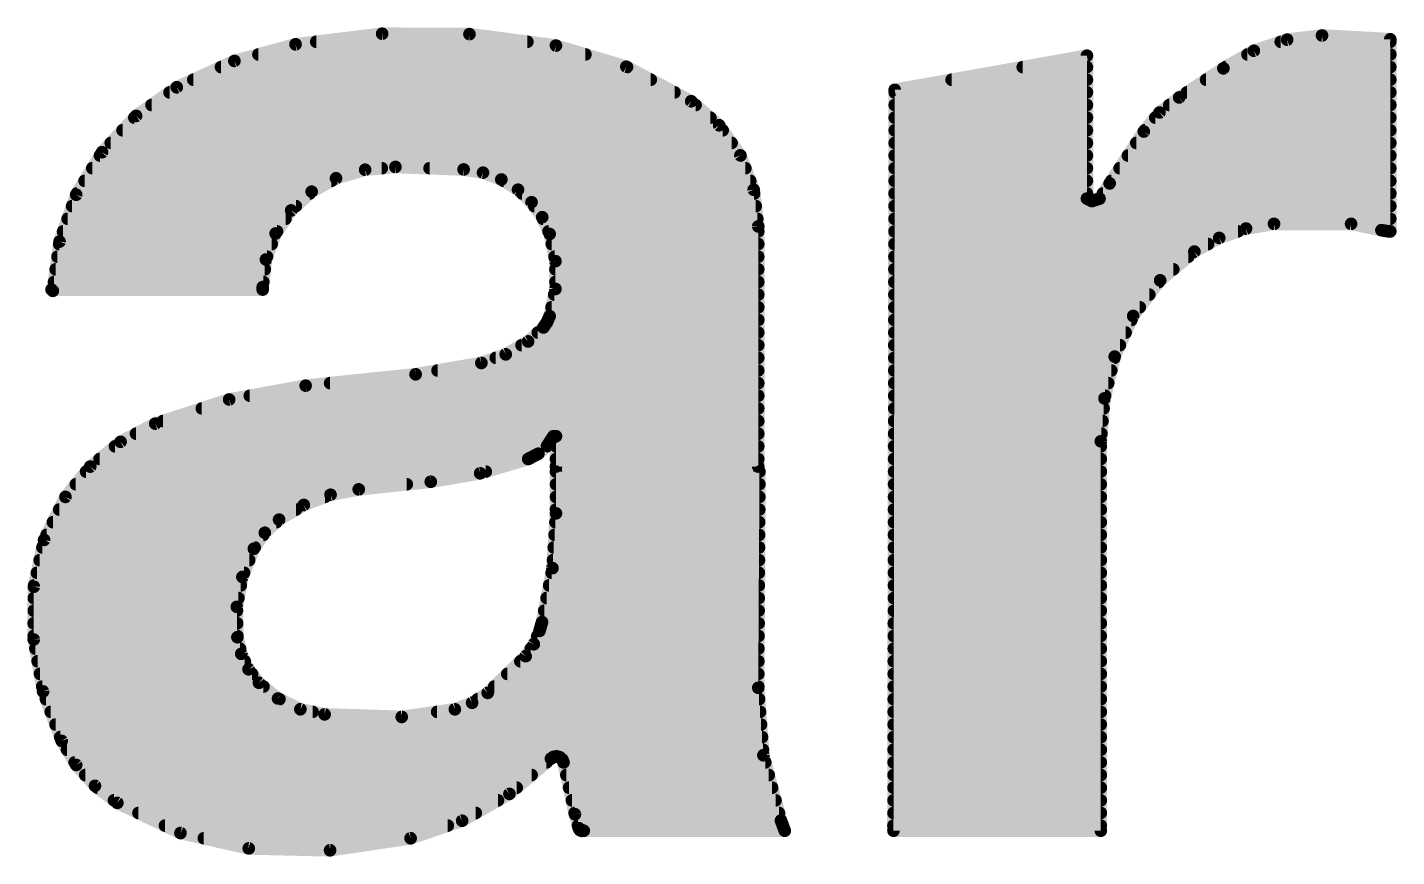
# Model space of a CAD drawing. Extents: x -15.6 to 66.2, y -11.4 to 53.5.
# Drawn here: x 31.32 to 34.072, y 11.063 to 12.729 of the extents above; entities that cross this region are included whole.
import ezdxf

# ---------------------------------------------------------------- set-up
doc = ezdxf.new("R2010")
doc.units = 0
doc.layers.add('21', color=41, linetype='CONTINUOUS')

msp = doc.modelspace()

# ---------------------------------------------------------------- linework, layer by layer
at = {"layer": '21', "const_width": 0.0254}
for points in [[(32.0333, 12.7162), (31.8592, 12.6949)], [(31.9008, 12.7), (32.325, 12.7)], [(32.2086, 12.7154), (32.0333, 12.7162)], [(32.3825, 12.6924), (32.2086, 12.7154)], [(33.7847, 12.682), (33.8516, 12.7043)], [(33.8388, 12.7), (34.0589, 12.7)], [(33.8516, 12.7043), (33.9217, 12.7127)], [(33.9217, 12.7127), (34.0589, 12.7051)], [(34.0589, 12.7051), (34.0589, 12.319)], [(31.8592, 12.6949), (31.7363, 12.6615)], [(31.7846, 12.6746), (32.4417, 12.6746)], [(32.5239, 12.6499), (32.3825, 12.6924)], [(33.0632, 12.6035), (33.4493, 12.6721)], [(33.4493, 12.6721), (33.4493, 12.385)], [(33.7236, 12.6467), (33.7847, 12.682)], [(33.7719, 12.6746), (34.0589, 12.6746)], [(31.7363, 12.6615), (31.6205, 12.6086)], [(31.7094, 12.6492), (32.5252, 12.6492)], [(32.6542, 12.5806), (32.5239, 12.6499)], [(33.3204, 12.6492), (33.4493, 12.6492)], [(33.6347, 12.5882), (33.7236, 12.6467)], [(33.7279, 12.6492), (34.0589, 12.6492)], [(31.6538, 12.6238), (32.573, 12.6238)], [(33.1775, 12.6238), (33.4493, 12.6238)], [(33.6888, 12.6238), (34.0589, 12.6238)], [(31.6205, 12.6086), (31.5387, 12.5511)], [(31.606, 12.5984), (32.6207, 12.5984)], [(33.0606, 11.115), (33.0632, 12.6035)], [(33.0632, 12.5984), (33.4493, 12.5984)], [(33.5952, 12.558), (33.6347, 12.5882)], [(33.6502, 12.5984), (34.0589, 12.5984)], [(31.5698, 12.573), (32.663, 12.573)], [(32.7104, 12.5323), (32.6542, 12.5806)], [(33.0631, 12.573), (33.4493, 12.573)], [(33.6148, 12.573), (34.0589, 12.573)], [(31.5387, 12.5511), (31.4704, 12.4782)], [(31.5354, 12.5476), (32.6926, 12.5476)], [(33.0631, 12.5476), (33.4493, 12.5476)], [(33.5636, 12.5197), (33.5952, 12.558)], [(33.5867, 12.5476), (34.0589, 12.5476)], [(31.5116, 12.5222), (32.7175, 12.5222)], [(32.7531, 12.4718), (32.7104, 12.5323)], [(33.0631, 12.5222), (33.4493, 12.5222)], [(33.495, 12.4155), (33.5636, 12.5197)], [(33.5657, 12.5222), (34.0589, 12.5222)], [(31.4704, 12.4782), (31.4184, 12.3928)], [(31.4879, 12.4968), (32.7354, 12.4968)], [(33.063, 12.4968), (33.4493, 12.4968)], [(33.5485, 12.4968), (34.0589, 12.4968)], [(31.4663, 12.4714), (32.7533, 12.4714)], [(32.7798, 12.4027), (32.7531, 12.4718)], [(33.063, 12.4714), (33.4493, 12.4714)], [(33.5318, 12.4714), (34.0589, 12.4714)], [(31.4508, 12.446), (32.0325, 12.446)], [(31.8916, 12.3988), (31.9405, 12.4257)], [(31.9405, 12.4257), (31.9991, 12.443)], [(31.9991, 12.443), (32.0599, 12.4485)], [(32.0599, 12.4485), (32.197, 12.4435)], [(32.1285, 12.446), (32.7631, 12.446)], [(32.197, 12.4435), (32.2358, 12.4371)], [(32.2358, 12.4371), (32.2727, 12.4234)], [(32.2727, 12.4234), (32.3063, 12.4028)], [(33.0629, 12.446), (33.4493, 12.446)], [(33.5151, 12.446), (34.0589, 12.446)], [(31.4354, 12.4206), (31.9312, 12.4206)], [(31.8504, 12.3612), (31.8916, 12.3988)], [(32.2772, 12.4206), (32.7729, 12.4206)], [(32.3063, 12.4028), (32.3334, 12.3777)], [(32.7889, 12.3292), (32.7798, 12.4027)], [(33.0629, 12.4206), (33.4493, 12.4206)], [(33.4747, 12.385), (33.495, 12.4155)], [(33.4984, 12.4206), (34.0589, 12.4206)], [(31.4184, 12.3928), (31.385, 12.2986)], [(31.4103, 12.3698), (31.8598, 12.3698)], [(31.4199, 12.3952), (31.8876, 12.3952)], [(32.3145, 12.3952), (32.7807, 12.3952)], [(32.3334, 12.3777), (32.3548, 12.3477)], [(32.339, 12.3698), (32.7839, 12.3698)], [(33.0628, 12.3952), (33.4493, 12.3952)], [(33.0628, 12.3698), (34.0589, 12.3698)], [(33.4493, 12.385), (33.4594, 12.38)], [(33.4594, 12.38), (33.4747, 12.385)], [(33.4815, 12.3952), (34.0589, 12.3952)], [(31.4013, 12.3444), (31.8391, 12.3444)], [(31.8192, 12.3149), (31.8504, 12.3612)], [(32.3548, 12.3477), (32.3698, 12.3139)], [(32.3563, 12.3444), (32.787, 12.3444)], [(33.0627, 12.3444), (34.0589, 12.3444)], [(31.3922, 12.319), (31.822, 12.319)], [(31.7998, 12.2626), (31.8192, 12.3149)], [(32.3675, 12.319), (32.7889, 12.319)], [(32.3698, 12.3139), (32.3815, 12.2593)], [(32.7889, 11.8466), (32.7889, 12.3292)], [(33.0627, 12.319), (33.7527, 12.319)], [(33.769, 12.3247), (33.7151, 12.3059)], [(33.8252, 12.3342), (33.769, 12.3247)], [(33.9801, 12.3342), (33.8252, 12.3342)], [(34.0411, 12.3215), (33.9801, 12.3342)], [(34.0563, 12.319), (34.0411, 12.3215)], [(34.0589, 12.319), (34.0563, 12.319)], [(34.0563, 12.319), (34.0589, 12.319)], [(31.385, 12.2986), (31.3715, 12.1996)], [(31.3843, 12.2936), (31.8113, 12.2936)], [(32.3741, 12.2936), (32.7889, 12.2936)], [(33.0627, 12.2936), (33.6928, 12.2936)], [(33.7151, 12.3059), (33.6652, 12.2784)], [(31.3809, 12.2682), (31.8019, 12.2682)], [(31.7932, 12.2072), (31.7998, 12.2626)], [(32.3796, 12.2682), (32.7889, 12.2682)], [(32.3815, 12.2593), (32.3815, 12.2034)], [(33.0626, 12.2682), (33.6531, 12.2682)], [(33.6652, 12.2784), (33.5965, 12.2207)], [(31.3774, 12.2428), (31.7974, 12.2428)], [(32.3815, 12.2428), (32.7889, 12.2428)], [(33.0626, 12.2428), (33.6228, 12.2428)], [(31.3739, 12.2174), (31.7944, 12.2174)], [(31.7932, 12.2022), (31.7932, 12.2072)], [(32.3815, 12.2034), (32.3698, 12.1488)], [(32.3815, 12.2174), (32.7889, 12.2174)], [(33.0625, 12.2174), (33.594, 12.2174)], [(33.5965, 12.2207), (33.5422, 12.1492)], [(31.369, 12.2022), (31.7932, 12.2022)], [(31.3715, 12.1996), (31.369, 12.2022)], [(32.379, 12.192), (32.7889, 12.192)], [(33.0625, 12.192), (33.5747, 12.192)], [(32.3698, 12.1488), (32.3645, 12.1368)], [(32.3736, 12.1666), (32.7889, 12.1666)], [(33.0624, 12.1666), (33.5555, 12.1666)], [(33.5422, 12.1492), (33.5051, 12.0675)], [(32.3571, 12.126), (32.3266, 12.098)], [(32.3645, 12.1368), (32.3571, 12.126)], [(32.3665, 12.1412), (32.7889, 12.1412)], [(33.0624, 12.1412), (33.5386, 12.1412)], [(32.3266, 12.098), (32.2816, 12.0721)], [(32.346, 12.1158), (32.7889, 12.1158)], [(33.0623, 12.1158), (33.5271, 12.1158)], [(32.2816, 12.0721), (32.2326, 12.0548)], [(32.3134, 12.0904), (32.7889, 12.0904)], [(33.0623, 12.0904), (33.5155, 12.0904)], [(33.5051, 12.0675), (33.4846, 11.9835)], [(32.2326, 12.0548), (32.1005, 12.032)], [(32.1445, 12.0396), (32.7889, 12.0396)], [(32.2616, 12.065), (32.7889, 12.065)], [(33.0622, 12.0396), (33.4983, 12.0396)], [(33.0623, 12.065), (33.5045, 12.065)], [(32.1005, 12.032), (31.8795, 12.0091)], [(31.9287, 12.0142), (32.7889, 12.0142)], [(33.0622, 12.0142), (33.4921, 12.0142)], [(31.8795, 12.0091), (31.7258, 11.9813)], [(31.7673, 11.9888), (32.7889, 11.9888)], [(33.0621, 11.9888), (33.4859, 11.9888)], [(33.4846, 11.9835), (33.4772, 11.8974)], [(31.7258, 11.9813), (31.5773, 11.9329)], [(31.6709, 11.9634), (32.7889, 11.9634)], [(33.0621, 11.9634), (33.4829, 11.9634)], [(31.5773, 11.9329), (31.5076, 11.8963)], [(31.593, 11.938), (32.7889, 11.938)], [(33.062, 11.938), (33.4807, 11.938)], [(31.5387, 11.9126), (32.7889, 11.9126)], [(32.3646, 11.8881), (32.3774, 11.9075)], [(32.3774, 11.9075), (32.3825, 11.9075)], [(32.3825, 11.9075), (32.3825, 11.8466)], [(33.062, 11.9126), (33.4785, 11.9126)], [(31.5076, 11.8963), (31.4467, 11.8465)], [(31.4965, 11.8872), (32.3636, 11.8872)], [(32.3266, 11.8618), (32.3473, 11.8725)], [(32.3473, 11.8725), (32.3646, 11.8881)], [(32.3825, 11.8872), (32.7889, 11.8872)], [(33.0619, 11.8872), (33.4772, 11.8872)], [(33.4772, 11.8974), (33.4772, 11.115)], [(31.4467, 11.8465), (31.3969, 11.7856)], [(31.4654, 11.8618), (32.3266, 11.8618)], [(32.2302, 11.833), (32.3266, 11.8618)], [(32.3825, 11.8618), (32.7889, 11.8618)], [(32.3825, 11.8466), (32.7889, 11.8466)], [(33.0619, 11.8618), (33.4772, 11.8618)], [(31.4384, 11.8364), (32.2414, 11.8364)], [(32.131, 11.8161), (32.2302, 11.833)], [(32.7914, 11.8364), (32.3825, 11.8364)], [(32.3825, 11.8364), (32.3825, 11.7526)], [(32.7889, 11.4021), (32.7914, 11.8364)], [(33.0619, 11.8364), (33.4772, 11.8364)], [(31.4177, 11.811), (32.0827, 11.811)], [(31.8757, 11.7695), (31.9296, 11.79)], [(31.9296, 11.79), (31.9862, 11.8008)], [(31.9862, 11.8008), (32.131, 11.8161)], [(32.3825, 11.811), (32.7913, 11.811)], [(33.0618, 11.811), (33.4772, 11.811)], [(31.3969, 11.7856), (31.354, 11.6994)], [(31.3969, 11.7856), (31.9181, 11.7856)], [(31.8262, 11.7399), (31.8757, 11.7695)], [(32.3825, 11.7856), (32.7911, 11.7856)], [(33.0618, 11.7856), (33.4772, 11.7856)], [(31.3843, 11.7602), (31.8602, 11.7602)], [(31.7974, 11.7136), (31.8262, 11.7399)], [(32.3825, 11.7526), (32.3755, 11.6425)], [(32.3825, 11.7602), (32.791, 11.7602)], [(33.0617, 11.7602), (33.4772, 11.7602)], [(31.359, 11.7094), (31.7945, 11.7094)], [(31.3716, 11.7348), (31.8206, 11.7348)], [(31.7754, 11.6815), (31.7974, 11.7136)], [(32.3797, 11.7094), (32.7907, 11.7094)], [(32.3814, 11.7348), (32.7908, 11.7348)], [(33.0616, 11.7094), (33.4772, 11.7094)], [(33.0617, 11.7348), (33.4772, 11.7348)], [(31.354, 11.6994), (31.3334, 11.6053)], [(31.3506, 11.684), (31.7771, 11.684)], [(31.7524, 11.6249), (31.7754, 11.6815)], [(32.3781, 11.684), (32.7905, 11.684)], [(33.0616, 11.684), (33.4772, 11.684)], [(31.3451, 11.6586), (31.7661, 11.6586)], [(32.3765, 11.6586), (32.7904, 11.6586)], [(33.0615, 11.6586), (33.4772, 11.6586)], [(31.3395, 11.6332), (31.7558, 11.6332)], [(31.7413, 11.5648), (31.7524, 11.6249)], [(32.3755, 11.6425), (32.3545, 11.5341)], [(32.3737, 11.6332), (32.7902, 11.6332)], [(33.0615, 11.6332), (33.4772, 11.6332)], [(31.3334, 11.6053), (31.3331, 11.4992)], [(31.334, 11.6078), (31.7492, 11.6078)], [(32.3688, 11.6078), (32.7901, 11.6078)], [(33.0615, 11.6078), (33.4772, 11.6078)], [(31.3333, 11.5824), (31.7445, 11.5824)], [(32.3638, 11.5824), (32.7899, 11.5824)], [(33.0614, 11.5824), (33.4772, 11.5824)], [(31.3333, 11.557), (31.7414, 11.557)], [(31.7424, 11.5037), (31.7413, 11.5648)], [(32.3589, 11.557), (32.7898, 11.557)], [(33.0614, 11.557), (33.4772, 11.557)], [(31.3332, 11.5316), (31.7419, 11.5316)], [(32.3494, 11.5164), (32.3379, 11.4896)], [(32.3545, 11.5341), (32.3494, 11.5164)], [(32.3538, 11.5316), (32.7896, 11.5316)], [(33.0613, 11.5316), (33.4772, 11.5316)], [(31.3331, 11.4992), (31.352, 11.3947)], [(31.3332, 11.5062), (31.7424, 11.5062)], [(31.7501, 11.4703), (31.7424, 11.5037)], [(32.3379, 11.4896), (32.3215, 11.4656)], [(32.345, 11.5062), (32.7895, 11.5062)], [(33.0613, 11.5062), (33.4772, 11.5062)], [(31.3365, 11.4808), (31.7477, 11.4808)], [(31.7647, 11.4394), (31.7501, 11.4703)], [(32.3215, 11.4656), (32.2453, 11.3919)], [(32.3319, 11.4808), (32.7893, 11.4808)], [(33.0612, 11.4808), (33.4772, 11.4808)], [(31.341, 11.4554), (31.7572, 11.4554)], [(31.7856, 11.4122), (31.7647, 11.4394)], [(32.311, 11.4554), (32.7892, 11.4554)], [(33.0612, 11.4554), (33.4772, 11.4554)], [(31.3456, 11.43), (31.7719, 11.43)], [(31.824, 11.3806), (31.7856, 11.4122)], [(32.2847, 11.43), (32.7891, 11.43)], [(33.0612, 11.43), (33.4772, 11.43)], [(31.3502, 11.4046), (31.7948, 11.4046)], [(31.352, 11.3947), (31.3893, 11.2954)], [(31.3578, 11.3792), (31.8269, 11.3792)], [(31.8689, 11.359), (31.824, 11.3806)], [(32.2453, 11.3919), (32.214, 11.3721)], [(32.2252, 11.3792), (32.7906, 11.3792)], [(32.2584, 11.4046), (32.7889, 11.4046)], [(32.7992, 11.2666), (32.7889, 11.4021)], [(33.0611, 11.4046), (33.4772, 11.4046)], [(33.0611, 11.3792), (33.4772, 11.3792)], [(31.3674, 11.3538), (31.8935, 11.3538)], [(31.9176, 11.3487), (31.8689, 11.359)], [(32.1793, 11.3589), (32.0726, 11.3436)], [(32.1437, 11.3538), (32.7926, 11.3538)], [(32.214, 11.3721), (32.1793, 11.3589)], [(33.061, 11.3538), (33.4772, 11.3538)], [(31.3769, 11.3284), (32.7945, 11.3284)], [(32.0726, 11.3436), (31.9176, 11.3487)], [(33.061, 11.3284), (33.4772, 11.3284)], [(31.3864, 11.303), (32.7965, 11.303)], [(31.3893, 11.2954), (31.4185, 11.2471)], [(33.0609, 11.303), (33.4772, 11.303)], [(31.4001, 11.2776), (32.7984, 11.2776)], [(33.0609, 11.2776), (33.4772, 11.2776)], [(31.4154, 11.2522), (32.3634, 11.2522)], [(31.4185, 11.2471), (31.4562, 11.2051)], [(32.289, 11.189), (32.3723, 11.2598)], [(32.3723, 11.2598), (32.3777, 11.2634)], [(32.3777, 11.2634), (32.3841, 11.2643)], [(32.3841, 11.2643), (32.3903, 11.2624)], [(32.3903, 11.2624), (32.3951, 11.2581)], [(32.3951, 11.2581), (32.3977, 11.2522)], [(32.3977, 11.2522), (32.4206, 11.1481)], [(32.3977, 11.2522), (32.8031, 11.2522)], [(32.8346, 11.1354), (32.7992, 11.2666)], [(33.0608, 11.2522), (33.4772, 11.2522)], [(31.4367, 11.2268), (32.3335, 11.2268)], [(32.4033, 11.2268), (32.81, 11.2268)], [(33.0608, 11.2268), (33.4772, 11.2268)], [(31.4562, 11.2051), (31.5011, 11.1709)], [(31.4611, 11.2014), (32.3036, 11.2014)], [(32.1939, 11.135), (32.289, 11.189)], [(32.4089, 11.2014), (32.8168, 11.2014)], [(33.0607, 11.2014), (33.4772, 11.2014)], [(31.4944, 11.176), (32.2661, 11.176)], [(31.5011, 11.1709), (31.628, 11.1103)], [(32.4145, 11.176), (32.8237, 11.176)], [(33.0607, 11.176), (33.4772, 11.176)], [(31.5436, 11.1506), (32.2214, 11.1506)], [(32.0904, 11.0998), (32.1939, 11.135)], [(32.4201, 11.1506), (32.8305, 11.1506)], [(32.4206, 11.1481), (32.4282, 11.1201)], [(32.8422, 11.115), (32.8346, 11.1354)], [(33.0607, 11.1506), (33.4772, 11.1506)], [(31.5969, 11.1252), (32.1651, 11.1252)], [(31.628, 11.1103), (31.7652, 11.0795)], [(32.4268, 11.1252), (32.8384, 11.1252)], [(32.4282, 11.1201), (32.4304, 11.1165)], [(32.4304, 11.1165), (32.4341, 11.1147)], [(32.4341, 11.1147), (32.4383, 11.115)], [(32.4383, 11.115), (32.8422, 11.115)], [(33.0606, 11.1252), (33.4772, 11.1252)], [(33.4772, 11.115), (33.0606, 11.115)], [(31.6749, 11.0998), (32.0904, 11.0998)], [(31.7652, 11.0795), (31.9287, 11.0757)], [(31.9287, 11.0757), (32.0904, 11.0998)]]:
    msp.add_lwpolyline(points, dxfattribs=at)
at = {"layer": '21', "const_width": 0.0127}
for points in [[(31.9008, 12.7064, 1), (31.9008, 12.6937)], [(32.0333, 12.7226, 1), (32.0332, 12.7099)], [(32.034, 12.7099, 1), (32.0325, 12.7225)], [(32.2095, 12.7217, 1), (32.2078, 12.7091)], [(32.2086, 12.709, 1), (32.2087, 12.7217)], [(32.325, 12.6937, 1), (32.325, 12.7064)], [(33.8388, 12.7064, 1), (33.8388, 12.6937)], [(33.8509, 12.7106, 1), (33.8524, 12.698)], [(33.8537, 12.6983, 1), (33.8496, 12.7103)], [(33.9221, 12.719, 1), (33.9213, 12.7064)], [(33.9225, 12.7064, 1), (33.9209, 12.719)], [(34.0652, 12.7051, 1), (34.0526, 12.7051)], [(34.0585, 12.6988, 1), (34.0593, 12.7114)], [(34.0589, 12.6937, 1), (34.0589, 12.7064)], [(31.7846, 12.6809, 1), (31.7846, 12.6683)], [(31.8584, 12.7012, 1), (31.86, 12.6886)], [(31.8609, 12.6888, 1), (31.8575, 12.701)], [(32.3843, 12.6985, 1), (32.3807, 12.6863)], [(32.3817, 12.6861, 1), (32.3833, 12.6987)], [(32.4417, 12.6683, 1), (32.4417, 12.6809)], [(33.4556, 12.6721, 1), (33.443, 12.6721)], [(33.4504, 12.6658, 1), (33.4482, 12.6784)], [(33.7719, 12.6809, 1), (33.7719, 12.6683)], [(33.7827, 12.688, 1), (33.7867, 12.676)], [(33.7879, 12.6765, 1), (33.7815, 12.6875)], [(34.0589, 12.6683, 1), (34.0589, 12.6809)], [(31.7094, 12.6555, 1), (31.7094, 12.6429)], [(31.7347, 12.6676, 1), (31.738, 12.6554)], [(31.739, 12.6557, 1), (31.7337, 12.6673)], [(32.5269, 12.6555, 1), (32.5209, 12.6443)], [(32.522, 12.6438, 1), (32.5257, 12.656)], [(32.5252, 12.6429, 1), (32.5252, 12.6555)], [(33.3204, 12.6555, 1), (33.3204, 12.6429)], [(33.4493, 12.6429, 1), (33.4493, 12.6555)], [(33.7204, 12.6522, 1), (33.7268, 12.6412)], [(33.7271, 12.6414, 1), (33.7201, 12.652)], [(33.7279, 12.6555, 1), (33.7279, 12.6429)], [(34.0589, 12.6429, 1), (34.0589, 12.6555)], [(31.6538, 12.6302, 1), (31.6538, 12.6175)], [(32.573, 12.6175, 1), (32.573, 12.6302)], [(33.1775, 12.6302, 1), (33.1775, 12.6175)], [(33.4493, 12.6175, 1), (33.4493, 12.6302)], [(33.6888, 12.6302, 1), (33.6888, 12.6175)], [(34.0589, 12.6175, 1), (34.0589, 12.6302)], [(31.606, 12.6047, 1), (31.606, 12.5921)], [(31.6179, 12.6144, 1), (31.6231, 12.6028)], [(31.6242, 12.6034, 1), (31.6168, 12.6138)], [(32.6207, 12.5921, 1), (32.6207, 12.6047)], [(33.0621, 12.6098, 1), (33.0643, 12.5972)], [(33.0695, 12.6035, 1), (33.0569, 12.6035)], [(33.0632, 12.6047, 1), (33.0632, 12.5921)], [(33.4493, 12.5921, 1), (33.4493, 12.6047)], [(33.6386, 12.5832, 1), (33.6308, 12.5932)], [(33.6502, 12.6047, 1), (33.6502, 12.5921)], [(34.0589, 12.5921, 1), (34.0589, 12.6047)], [(31.5698, 12.5793, 1), (31.5698, 12.5667)], [(32.6583, 12.5854, 1), (32.6501, 12.5758)], [(32.6512, 12.575, 1), (32.6572, 12.5862)], [(32.663, 12.5667, 1), (32.663, 12.5793)], [(33.0631, 12.5793, 1), (33.0631, 12.5667)], [(33.4493, 12.5667, 1), (33.4493, 12.5793)], [(33.6148, 12.5793, 1), (33.6148, 12.5667)], [(33.6312, 12.5935, 1), (33.6382, 12.5829)], [(34.0589, 12.5667, 1), (34.0589, 12.5793)], [(31.5354, 12.554, 1), (31.5354, 12.5413)], [(31.5351, 12.5563, 1), (31.5424, 12.5459)], [(31.5434, 12.5468, 1), (31.5341, 12.5555)], [(32.6926, 12.5413, 1), (32.6926, 12.554)], [(33.0631, 12.554, 1), (33.0631, 12.5413)], [(33.4493, 12.5413, 1), (33.4493, 12.554)], [(33.5867, 12.554, 1), (33.5867, 12.5413)], [(33.5914, 12.563, 1), (33.5991, 12.553)], [(33.6001, 12.554, 1), (33.5904, 12.562)], [(34.0589, 12.5413, 1), (34.0589, 12.554)], [(31.5116, 12.5285, 1), (31.5116, 12.5159)], [(32.7156, 12.536, 1), (32.7052, 12.5286)], [(32.7062, 12.5275, 1), (32.7145, 12.5371)], [(32.7175, 12.5159, 1), (32.7175, 12.5285)], [(33.0631, 12.5285, 1), (33.0631, 12.5159)], [(33.4493, 12.5159, 1), (33.4493, 12.5285)], [(33.5587, 12.5237, 1), (33.5685, 12.5157)], [(33.5689, 12.5162, 1), (33.5583, 12.5232)], [(33.5657, 12.5285, 1), (33.5657, 12.5159)], [(34.0589, 12.5159, 1), (34.0589, 12.5285)], [(31.4758, 12.4749, 1), (31.465, 12.4815)], [(31.4879, 12.5031, 1), (31.4879, 12.4905)], [(32.7354, 12.4905, 1), (32.7354, 12.5031)], [(33.063, 12.5031, 1), (33.063, 12.4905)], [(33.4493, 12.4905, 1), (33.4493, 12.5031)], [(33.5485, 12.5031, 1), (33.5485, 12.4905)], [(34.0589, 12.4905, 1), (34.0589, 12.5031)], [(31.4663, 12.4778, 1), (31.4663, 12.4651)], [(31.4658, 12.4825, 1), (31.475, 12.4738)], [(32.759, 12.4741, 1), (32.7472, 12.4695)], [(32.7479, 12.4681, 1), (32.7583, 12.4755)], [(32.7533, 12.4651, 1), (32.7533, 12.4778)], [(33.063, 12.4778, 1), (33.063, 12.4651)], [(33.4493, 12.4651, 1), (33.4493, 12.4778)], [(33.5318, 12.4778, 1), (33.5318, 12.4651)], [(34.0589, 12.4651, 1), (34.0589, 12.4778)], [(31.4508, 12.4523, 1), (31.4508, 12.4397)], [(31.9387, 12.4318, 1), (31.9423, 12.4196)], [(31.9436, 12.4201, 1), (31.9374, 12.4313)], [(31.9985, 12.4493, 1), (31.9997, 12.4366)], [(32.0009, 12.4369, 1), (31.9973, 12.449)], [(32.0325, 12.4397, 1), (32.0325, 12.4523)], [(32.0601, 12.4548, 1), (32.0597, 12.4422)], [(32.0605, 12.4422, 1), (32.0593, 12.4548)], [(32.1285, 12.4523, 1), (32.1285, 12.4397)], [(32.198, 12.4498, 1), (32.196, 12.4372)], [(32.1968, 12.4372, 1), (32.1972, 12.4498)], [(32.2381, 12.443, 1), (32.2336, 12.4311)], [(32.2348, 12.4308, 1), (32.2369, 12.4434)], [(32.276, 12.4288, 1), (32.2694, 12.4179)], [(32.2705, 12.4174, 1), (32.2749, 12.4293)], [(32.7631, 12.4397, 1), (32.7631, 12.4523)], [(33.0629, 12.4523, 1), (33.0629, 12.4397)], [(33.4493, 12.4397, 1), (33.4493, 12.4523)], [(33.5151, 12.4523, 1), (33.5151, 12.4397)], [(34.0589, 12.4397, 1), (34.0589, 12.4523)], [(31.4199, 12.4016, 1), (31.4199, 12.3889)], [(31.4354, 12.4269, 1), (31.4354, 12.4143)], [(31.8885, 12.4044, 1), (31.8947, 12.3933)], [(31.8959, 12.3941, 1), (31.8873, 12.4035)], [(31.8876, 12.3889, 1), (31.8876, 12.4016)], [(31.9312, 12.4143, 1), (31.9312, 12.4269)], [(32.2772, 12.4269, 1), (32.2772, 12.4143)], [(32.3106, 12.4075, 1), (32.302, 12.3981)], [(32.303, 12.3974, 1), (32.3096, 12.4082)], [(32.3145, 12.4016, 1), (32.3145, 12.3889)], [(32.7729, 12.4143, 1), (32.7729, 12.4269)], [(32.7861, 12.4035, 1), (32.7735, 12.4019)], [(32.7739, 12.4004, 1), (32.7857, 12.405)], [(32.7807, 12.3889, 1), (32.7807, 12.4016)], [(33.0628, 12.4016, 1), (33.0628, 12.3889)], [(33.0629, 12.4269, 1), (33.0629, 12.4143)], [(33.4493, 12.4143, 1), (33.4493, 12.4269)], [(33.4493, 12.3889, 1), (33.4493, 12.4016)], [(33.4815, 12.4016, 1), (33.4815, 12.3889)], [(33.4897, 12.419, 1), (33.5003, 12.412)], [(33.5003, 12.412, 1), (33.4897, 12.419)], [(33.4984, 12.4269, 1), (33.4984, 12.4143)], [(34.0589, 12.4143, 1), (34.0589, 12.4269)], [(34.0589, 12.3889, 1), (34.0589, 12.4016)], [(31.4103, 12.3762, 1), (31.4103, 12.3635)], [(31.413, 12.3961, 1), (31.4239, 12.3895)], [(31.4244, 12.3907, 1), (31.4125, 12.3949)], [(31.8598, 12.3635, 1), (31.8598, 12.3762)], [(32.3385, 12.3814, 1), (32.3282, 12.374)], [(32.3291, 12.373, 1), (32.3377, 12.3824)], [(32.339, 12.3762, 1), (32.339, 12.3635)], [(32.7839, 12.3635, 1), (32.7839, 12.3762)], [(33.0628, 12.3762, 1), (33.0628, 12.3635)], [(33.4521, 12.3907, 1), (33.4465, 12.3793)], [(33.443, 12.385, 1), (33.4556, 12.385)], [(33.4574, 12.386, 1), (33.4614, 12.374)], [(33.4566, 12.3743, 1), (33.4622, 12.3857)], [(33.4694, 12.3885, 1), (33.48, 12.3815)], [(33.4767, 12.379, 1), (33.4727, 12.391)], [(34.0589, 12.3635, 1), (34.0589, 12.3762)], [(31.4013, 12.3507, 1), (31.4013, 12.3381)], [(31.8391, 12.3381, 1), (31.8391, 12.3507)], [(31.8461, 12.3659, 1), (31.8547, 12.3565)], [(31.8557, 12.3576, 1), (31.8451, 12.3647)], [(32.3606, 12.3502, 1), (32.349, 12.3451)], [(32.3497, 12.344, 1), (32.36, 12.3513)], [(32.3563, 12.3507, 1), (32.3563, 12.3381)], [(32.787, 12.3381, 1), (32.787, 12.3507)], [(33.0627, 12.3507, 1), (33.0627, 12.3381)], [(34.0589, 12.3381, 1), (34.0589, 12.3507)], [(31.3922, 12.3254, 1), (31.3922, 12.3127)], [(31.8252, 12.3127, 1), (31.8133, 12.3171)], [(31.822, 12.3127, 1), (31.822, 12.3254)], [(32.3675, 12.3254, 1), (32.3675, 12.3127)], [(32.376, 12.3152, 1), (32.3636, 12.3126)], [(32.7952, 12.3292, 1), (32.7826, 12.3292)], [(32.7826, 12.3284, 1), (32.7952, 12.33)], [(32.7889, 12.3127, 1), (32.7889, 12.3254)], [(33.0627, 12.3254, 1), (33.0627, 12.3127)], [(33.7527, 12.3127, 1), (33.7527, 12.3254)], [(33.7679, 12.3309, 1), (33.77, 12.3184)], [(33.7711, 12.3187, 1), (33.7669, 12.3307)], [(33.8252, 12.3406, 1), (33.8252, 12.3279)], [(33.8263, 12.3279, 1), (33.8241, 12.3405)], [(33.9814, 12.3404, 1), (33.9788, 12.328)], [(33.9801, 12.3279, 1), (33.9801, 12.3406)], [(34.0421, 12.3278, 1), (34.0401, 12.3152)], [(34.0398, 12.3153, 1), (34.0424, 12.3277)], [(34.0563, 12.3254, 1), (34.0563, 12.3127)], [(34.0563, 12.3254, 1), (34.0563, 12.3127)], [(34.0553, 12.3127, 1), (34.0573, 12.3253)], [(34.0589, 12.3127, 1), (34.0589, 12.3254)], [(34.0589, 12.3127, 1), (34.0589, 12.3254)], [(31.3843, 12.3, 1), (31.3843, 12.2873)], [(31.3913, 12.2978, 1), (31.3787, 12.2995)], [(31.379, 12.3008, 1), (31.391, 12.2965)], [(31.8113, 12.2873, 1), (31.8113, 12.3)], [(31.8139, 12.3185, 1), (31.8245, 12.3114)], [(32.364, 12.3113, 1), (32.3756, 12.3165)], [(32.3741, 12.3, 1), (32.3741, 12.2873)], [(32.7889, 12.2873, 1), (32.7889, 12.3)], [(33.0627, 12.3, 1), (33.0627, 12.2873)], [(33.6928, 12.2873, 1), (33.6928, 12.3)], [(33.713, 12.3119, 1), (33.7172, 12.2999)], [(33.7182, 12.3004, 1), (33.7121, 12.3115)], [(34.0526, 12.319, 1), (34.0652, 12.319)], [(31.3809, 12.2745, 1), (31.3809, 12.2619)], [(31.7938, 12.2648, 1), (31.8057, 12.2604)], [(31.8061, 12.2619, 1), (31.7935, 12.2634)], [(31.8019, 12.2619, 1), (31.8019, 12.2745)], [(32.3796, 12.2745, 1), (32.3796, 12.2619)], [(32.3878, 12.2593, 1), (32.3751, 12.2593)], [(32.7889, 12.2619, 1), (32.7889, 12.2745)], [(33.0626, 12.2745, 1), (33.0626, 12.2619)], [(33.6531, 12.2619, 1), (33.6531, 12.2745)], [(33.6621, 12.284, 1), (33.6683, 12.2728)], [(33.6693, 12.2735, 1), (33.6611, 12.2833)], [(31.3774, 12.2492, 1), (31.3774, 12.2365)], [(31.7974, 12.2365, 1), (31.7974, 12.2492)], [(32.3815, 12.2492, 1), (32.3815, 12.2365)], [(32.3753, 12.258, 1), (32.3877, 12.2606)], [(32.7889, 12.2365, 1), (32.7889, 12.2492)], [(33.0626, 12.2492, 1), (33.0626, 12.2365)], [(33.6228, 12.2365, 1), (33.6228, 12.2492)], [(31.3739, 12.2238, 1), (31.3739, 12.2111)], [(31.7996, 12.2072, 1), (31.7869, 12.2072)], [(31.7944, 12.2111, 1), (31.7944, 12.2238)], [(32.3815, 12.2238, 1), (32.3815, 12.2111)], [(32.3877, 12.2021, 1), (32.3753, 12.2047)], [(32.7889, 12.2111, 1), (32.7889, 12.2238)], [(33.0625, 12.2238, 1), (33.0625, 12.2111)], [(33.5924, 12.2255, 1), (33.6006, 12.2158)], [(33.6016, 12.2168, 1), (33.5914, 12.2245)], [(33.594, 12.2111, 1), (33.594, 12.2238)], [(31.369, 12.2086, 1), (31.369, 12.1959)], [(31.3736, 12.2066, 1), (31.3644, 12.1978)], [(31.3652, 12.2005, 1), (31.3778, 12.1987)], [(31.3669, 12.1952, 1), (31.3761, 12.204)], [(31.7869, 12.2079, 1), (31.7995, 12.2065)], [(31.7869, 12.2022, 1), (31.7996, 12.2022)], [(31.7932, 12.1959, 1), (31.7932, 12.2086)], [(32.379, 12.1983, 1), (32.379, 12.1857)], [(32.3751, 12.2034, 1), (32.3878, 12.2034)], [(32.7889, 12.1857, 1), (32.7889, 12.1983)], [(33.0625, 12.1983, 1), (33.0625, 12.1857)], [(33.5747, 12.1857, 1), (33.5747, 12.1983)], [(32.3756, 12.1463, 1), (32.364, 12.1513)], [(32.3736, 12.173, 1), (32.3736, 12.1603)], [(32.7889, 12.1603, 1), (32.7889, 12.173)], [(33.0624, 12.173, 1), (33.0624, 12.1603)], [(33.548, 12.1466, 1), (33.5365, 12.1518)], [(33.5555, 12.1603, 1), (33.5555, 12.173)], [(32.3519, 12.1296, 1), (32.3623, 12.1224)], [(32.3614, 12.1213, 1), (32.3528, 12.1307)], [(32.3587, 12.1393, 1), (32.3704, 12.1342)], [(32.3698, 12.1332, 1), (32.3593, 12.1404)], [(32.3665, 12.1476, 1), (32.3665, 12.1349)], [(32.3636, 12.1501, 1), (32.376, 12.1475)], [(32.7889, 12.1349, 1), (32.7889, 12.1476)], [(33.0624, 12.1476, 1), (33.0624, 12.1349)], [(33.5372, 12.153, 1), (33.5473, 12.1453)], [(33.5386, 12.1349, 1), (33.5386, 12.1476)], [(32.3223, 12.1027, 1), (32.3309, 12.0933)], [(32.3298, 12.0925, 1), (32.3234, 12.1035)], [(32.346, 12.1221, 1), (32.346, 12.1095)], [(32.7889, 12.1095, 1), (32.7889, 12.1221)], [(33.0623, 12.1221, 1), (33.0623, 12.1095)], [(33.5271, 12.1095, 1), (33.5271, 12.1221)], [(32.2784, 12.0776, 1), (32.2848, 12.0665)], [(32.2837, 12.0661, 1), (32.2795, 12.078)], [(32.3134, 12.0968, 1), (32.3134, 12.0841)], [(32.7889, 12.0841, 1), (32.7889, 12.0968)], [(33.0623, 12.0968, 1), (33.0623, 12.0841)], [(33.5113, 12.066, 1), (33.4989, 12.069)], [(33.5155, 12.0841, 1), (33.5155, 12.0968)], [(32.1445, 12.0459, 1), (32.1445, 12.0333)], [(32.2305, 12.0608, 1), (32.2347, 12.0488)], [(32.2337, 12.0485, 1), (32.2315, 12.0611)], [(32.2616, 12.0714, 1), (32.2616, 12.0587)], [(32.7889, 12.0587, 1), (32.7889, 12.0714)], [(32.7889, 12.0333, 1), (32.7889, 12.0459)], [(33.0622, 12.0459, 1), (33.0622, 12.0333)], [(33.0623, 12.0714, 1), (33.0623, 12.0587)], [(33.4983, 12.0333, 1), (33.4983, 12.0459)], [(33.4993, 12.0701, 1), (33.5109, 12.0649)], [(33.5045, 12.0587, 1), (33.5045, 12.0714)], [(31.9287, 12.0206, 1), (31.9287, 12.0079)], [(32.0994, 12.0383, 1), (32.1016, 12.0257)], [(32.1012, 12.0257, 1), (32.0998, 12.0383)], [(32.7889, 12.0079, 1), (32.7889, 12.0206)], [(33.0622, 12.0206, 1), (33.0622, 12.0079)], [(33.4921, 12.0079, 1), (33.4921, 12.0206)], [(31.7673, 11.9952, 1), (31.7673, 11.9825)], [(31.8788, 12.0154, 1), (31.8802, 12.0028)], [(31.8806, 12.0029, 1), (31.8784, 12.0153)], [(32.7889, 11.9825, 1), (32.7889, 11.9952)], [(33.0621, 11.9952, 1), (33.0621, 11.9825)], [(33.491, 11.983, 1), (33.4783, 11.9841)], [(33.4859, 11.9825, 1), (33.4859, 11.9952)], [(31.6709, 11.9697, 1), (31.6709, 11.9571)], [(31.7247, 11.9876, 1), (31.7269, 11.9751)], [(31.7278, 11.9753, 1), (31.7238, 11.9873)], [(32.7889, 11.9571, 1), (32.7889, 11.9697)], [(33.0621, 11.9697, 1), (33.0621, 11.9571)], [(33.4785, 11.985, 1), (33.4908, 11.982)], [(33.4829, 11.9571, 1), (33.4829, 11.9697)], [(31.5753, 11.9389, 1), (31.5793, 11.9269)], [(31.5803, 11.9273, 1), (31.5743, 11.9385)], [(31.593, 11.9444, 1), (31.593, 11.9317)], [(32.7889, 11.9317, 1), (32.7889, 11.9444)], [(33.062, 11.9444, 1), (33.062, 11.9317)], [(33.4807, 11.9317, 1), (33.4807, 11.9444)], [(31.5387, 11.919, 1), (31.5387, 11.9063)], [(32.3774, 11.9139, 1), (32.3774, 11.9012)], [(32.3827, 11.904, 1), (32.3721, 11.911)], [(32.3888, 11.9075, 1), (32.3762, 11.9075)], [(32.3825, 11.9012, 1), (32.3825, 11.9139)], [(32.7889, 11.9063, 1), (32.7889, 11.919)], [(33.062, 11.919, 1), (33.062, 11.9063)], [(33.4785, 11.9063, 1), (33.4785, 11.919)], [(31.4965, 11.8935, 1), (31.4965, 11.8809)], [(31.5047, 11.9019, 1), (31.5106, 11.8907)], [(31.5117, 11.8914, 1), (31.5036, 11.9012)], [(32.3593, 11.8916, 1), (32.3699, 11.8846)], [(32.3688, 11.8833, 1), (32.3603, 11.8928)], [(32.3636, 11.8809, 1), (32.3636, 11.8935)], [(32.3825, 11.8935, 1), (32.3825, 11.8809)], [(32.7889, 11.8809, 1), (32.7889, 11.8935)], [(33.0619, 11.8935, 1), (33.0619, 11.8809)], [(33.4709, 11.8979, 1), (33.4835, 11.8969)], [(33.4836, 11.8974, 1), (33.4709, 11.8974)], [(33.4772, 11.8809, 1), (33.4772, 11.8935)], [(31.4427, 11.8515, 1), (31.4507, 11.8416)], [(31.4516, 11.8425, 1), (31.4418, 11.8506)], [(31.4654, 11.8681, 1), (31.4654, 11.8555)], [(32.3237, 11.8674, 1), (32.3295, 11.8562)], [(32.3284, 11.8557, 1), (32.3248, 11.8679)], [(32.3266, 11.8555, 1), (32.3266, 11.8681)], [(32.343, 11.8772, 1), (32.3515, 11.8678)], [(32.3502, 11.8669, 1), (32.3444, 11.8781)], [(32.3825, 11.8681, 1), (32.3825, 11.8555)], [(32.3825, 11.8529, 1), (32.3825, 11.8403)], [(32.7889, 11.8555, 1), (32.7889, 11.8681)], [(32.7889, 11.8403, 1), (32.7889, 11.8529)], [(33.0619, 11.8681, 1), (33.0619, 11.8555)], [(33.4772, 11.8555, 1), (33.4772, 11.8681)], [(31.4384, 11.8428, 1), (31.4384, 11.8301)], [(32.2284, 11.8391, 1), (32.232, 11.827)], [(32.2312, 11.8268, 1), (32.2291, 11.8393)], [(32.2414, 11.8301, 1), (32.2414, 11.8428)], [(32.3762, 11.8466, 1), (32.3888, 11.8466)], [(32.3825, 11.8428, 1), (32.3825, 11.8301)], [(32.3888, 11.8364, 1), (32.3762, 11.8364)], [(32.7826, 11.8466, 1), (32.7952, 11.8466)], [(32.7977, 11.8364, 1), (32.7851, 11.8364)], [(32.7914, 11.8301, 1), (32.7914, 11.8428)], [(33.0619, 11.8428, 1), (33.0619, 11.8301)], [(33.4772, 11.8301, 1), (33.4772, 11.8428)], [(31.4177, 11.8173, 1), (31.4177, 11.8047)], [(31.9318, 11.784, 1), (31.9273, 11.7959)], [(31.9855, 11.8071, 1), (31.9869, 11.7945)], [(31.9874, 11.7946, 1), (31.985, 11.807)], [(32.0827, 11.8047, 1), (32.0827, 11.8173)], [(32.1299, 11.8224, 1), (32.1321, 11.8098)], [(32.1317, 11.8098, 1), (32.1303, 11.8224)], [(32.3825, 11.8173, 1), (32.3825, 11.8047)], [(32.7913, 11.8047, 1), (32.7913, 11.8173)], [(33.0618, 11.8173, 1), (33.0618, 11.8047)], [(33.4772, 11.8047, 1), (33.4772, 11.8173)], [(31.3969, 11.7919, 1), (31.3969, 11.7793)], [(31.392, 11.7896, 1), (31.4018, 11.7816)], [(31.4026, 11.7828, 1), (31.3912, 11.7884)], [(31.8734, 11.7754, 1), (31.878, 11.7635)], [(31.879, 11.764, 1), (31.8724, 11.7749)], [(31.9181, 11.7793, 1), (31.9181, 11.7919)], [(31.9284, 11.7962, 1), (31.9308, 11.7837)], [(32.3825, 11.7919, 1), (32.3825, 11.7793)], [(32.7911, 11.7793, 1), (32.7911, 11.7919)], [(33.0618, 11.7919, 1), (33.0618, 11.7793)], [(33.4772, 11.7793, 1), (33.4772, 11.7919)], [(31.3843, 11.7666, 1), (31.3843, 11.7539)], [(31.8229, 11.7454, 1), (31.8295, 11.7344)], [(31.8305, 11.7352, 1), (31.8219, 11.7446)], [(31.8602, 11.7539, 1), (31.8602, 11.7666)], [(32.3825, 11.7666, 1), (32.3825, 11.7539)], [(32.3888, 11.7522, 1), (32.3762, 11.753)], [(32.3762, 11.7526, 1), (32.3888, 11.7526)], [(32.791, 11.7539, 1), (32.791, 11.7666)], [(33.0617, 11.7666, 1), (33.0617, 11.7539)], [(33.4772, 11.7539, 1), (33.4772, 11.7666)], [(31.359, 11.7157, 1), (31.359, 11.7031)], [(31.3716, 11.7411, 1), (31.3716, 11.7285)], [(31.7932, 11.7183, 1), (31.8017, 11.7089)], [(31.8027, 11.71, 1), (31.7922, 11.7172)], [(31.7945, 11.7031, 1), (31.7945, 11.7157)], [(31.8206, 11.7285, 1), (31.8206, 11.7411)], [(32.3797, 11.7157, 1), (32.3797, 11.7031)], [(32.3814, 11.7411, 1), (32.3814, 11.7285)], [(32.7908, 11.7285, 1), (32.7908, 11.7411)], [(32.7907, 11.7031, 1), (32.7907, 11.7157)], [(33.0616, 11.7157, 1), (33.0616, 11.7031)], [(33.0617, 11.7411, 1), (33.0617, 11.7285)], [(33.4772, 11.7285, 1), (33.4772, 11.7411)], [(33.4772, 11.7031, 1), (33.4772, 11.7157)], [(31.3506, 11.6904, 1), (31.3506, 11.6777)], [(31.3483, 11.7022, 1), (31.3597, 11.6965)], [(31.3602, 11.698, 1), (31.3478, 11.7007)], [(31.7813, 11.6791, 1), (31.7695, 11.6839)], [(31.7771, 11.6777, 1), (31.7771, 11.6904)], [(32.3781, 11.6904, 1), (32.3781, 11.6777)], [(32.7905, 11.6777, 1), (32.7905, 11.6904)], [(33.0616, 11.6904, 1), (33.0616, 11.6777)], [(33.4772, 11.6777, 1), (33.4772, 11.6904)], [(31.3451, 11.6649, 1), (31.3451, 11.6523)], [(31.7661, 11.6523, 1), (31.7661, 11.6649)], [(31.7702, 11.6851, 1), (31.7806, 11.6779)], [(32.3765, 11.6649, 1), (32.3765, 11.6523)], [(32.7904, 11.6523, 1), (32.7904, 11.6649)], [(33.0615, 11.6649, 1), (33.0615, 11.6523)], [(33.4772, 11.6523, 1), (33.4772, 11.6649)], [(31.3395, 11.6395, 1), (31.3395, 11.6269)], [(31.7558, 11.6269, 1), (31.7558, 11.6395)], [(32.3737, 11.6395, 1), (32.3737, 11.6269)], [(32.3691, 11.6429, 1), (32.3818, 11.6421)], [(32.3817, 11.6412, 1), (32.3692, 11.6437)], [(32.7902, 11.6269, 1), (32.7902, 11.6395)], [(33.0615, 11.6395, 1), (33.0615, 11.6269)], [(33.4772, 11.6269, 1), (33.4772, 11.6395)], [(31.3272, 11.6067, 1), (31.3396, 11.6039)], [(31.3397, 11.6053, 1), (31.3271, 11.6053)], [(31.334, 11.6142, 1), (31.334, 11.6015)], [(31.7465, 11.6273, 1), (31.7583, 11.6225)], [(31.7587, 11.6237, 1), (31.7462, 11.626)], [(31.7492, 11.6015, 1), (31.7492, 11.6142)], [(32.3688, 11.6142, 1), (32.3688, 11.6015)], [(32.7901, 11.6015, 1), (32.7901, 11.6142)], [(33.0615, 11.6142, 1), (33.0615, 11.6015)], [(33.4772, 11.6015, 1), (33.4772, 11.6142)], [(31.3333, 11.5887, 1), (31.3333, 11.5761)], [(31.7445, 11.5761, 1), (31.7445, 11.5887)], [(32.3638, 11.5887, 1), (32.3638, 11.5761)], [(32.7899, 11.5761, 1), (32.7899, 11.5887)], [(33.0614, 11.5887, 1), (33.0614, 11.5761)], [(33.4772, 11.5761, 1), (33.4772, 11.5887)], [(31.3333, 11.5633, 1), (31.3333, 11.5507)], [(31.7476, 11.5649, 1), (31.7349, 11.5647)], [(31.735, 11.566, 1), (31.7475, 11.5636)], [(31.7414, 11.5507, 1), (31.7414, 11.5633)], [(32.3589, 11.5633, 1), (32.3589, 11.5507)], [(32.7898, 11.5507, 1), (32.7898, 11.5633)], [(33.0614, 11.5633, 1), (33.0614, 11.5507)], [(33.4772, 11.5507, 1), (33.4772, 11.5633)], [(31.3332, 11.538, 1), (31.3332, 11.5253)], [(31.7419, 11.5253, 1), (31.7419, 11.538)], [(32.3552, 11.5139, 1), (32.3436, 11.5189)], [(32.3538, 11.538, 1), (32.3538, 11.5253)], [(32.3483, 11.5353, 1), (32.3607, 11.5329)], [(32.3606, 11.5323, 1), (32.3484, 11.5359)], [(32.7896, 11.5253, 1), (32.7896, 11.538)], [(33.0613, 11.538, 1), (33.0613, 11.5253)], [(33.4772, 11.5253, 1), (33.4772, 11.538)], [(31.3268, 11.4992, 1), (31.3395, 11.4992)], [(31.3394, 11.5003, 1), (31.3269, 11.4981)], [(31.3332, 11.5125, 1), (31.3332, 11.4999)], [(31.7486, 11.5051, 1), (31.7362, 11.5023)], [(31.7361, 11.5036, 1), (31.7487, 11.5038)], [(31.7424, 11.4999, 1), (31.7424, 11.5125)], [(32.3432, 11.486, 1), (32.3327, 11.4932)], [(32.345, 11.5125, 1), (32.345, 11.4999)], [(32.3433, 11.5182, 1), (32.3555, 11.5146)], [(32.7895, 11.4999, 1), (32.7895, 11.5125)], [(33.0613, 11.5125, 1), (33.0613, 11.4999)], [(33.4772, 11.4999, 1), (33.4772, 11.5125)], [(31.3365, 11.4871, 1), (31.3365, 11.4745)], [(31.7558, 11.473, 1), (31.7444, 11.4676)], [(31.7439, 11.4689, 1), (31.7563, 11.4718)], [(31.7477, 11.4745, 1), (31.7477, 11.4871)], [(32.3163, 11.4692, 1), (32.3267, 11.462)], [(32.3259, 11.461, 1), (32.3171, 11.4702)], [(32.3319, 11.4871, 1), (32.3319, 11.4745)], [(32.3321, 11.4921, 1), (32.3438, 11.4871)], [(32.7893, 11.4745, 1), (32.7893, 11.4871)], [(33.0612, 11.4871, 1), (33.0612, 11.4745)], [(33.4772, 11.4745, 1), (33.4772, 11.4871)], [(31.341, 11.4618, 1), (31.341, 11.4491)], [(31.7572, 11.4491, 1), (31.7572, 11.4618)], [(31.7698, 11.4432, 1), (31.7597, 11.4355)], [(31.759, 11.4366, 1), (31.7705, 11.4421)], [(32.311, 11.4618, 1), (32.311, 11.4491)], [(32.7892, 11.4491, 1), (32.7892, 11.4618)], [(33.0612, 11.4618, 1), (33.0612, 11.4491)], [(33.4772, 11.4491, 1), (33.4772, 11.4618)], [(31.3456, 11.4363, 1), (31.3456, 11.4237)], [(31.7719, 11.4237, 1), (31.7719, 11.4363)], [(31.7896, 11.4171, 1), (31.7816, 11.4073)], [(31.7806, 11.4083, 1), (31.7906, 11.4161)], [(32.2847, 11.4363, 1), (32.2847, 11.4237)], [(32.7891, 11.4237, 1), (32.7891, 11.4363)], [(33.0612, 11.4363, 1), (33.0612, 11.4237)], [(33.4772, 11.4237, 1), (33.4772, 11.4363)], [(31.3502, 11.4109, 1), (31.3502, 11.3983)], [(31.3579, 11.397, 1), (31.346, 11.3925)], [(31.3457, 11.3936, 1), (31.3582, 11.3959)], [(31.3578, 11.3856, 1), (31.3578, 11.3729)], [(31.7948, 11.3983, 1), (31.7948, 11.4109)], [(31.8268, 11.3863, 1), (31.8213, 11.3749)], [(31.82, 11.3757, 1), (31.8281, 11.3855)], [(31.8269, 11.3729, 1), (31.8269, 11.3856)], [(32.2252, 11.3856, 1), (32.2252, 11.3729)], [(32.2409, 11.3965, 1), (32.2497, 11.3873)], [(32.2487, 11.3865, 1), (32.2419, 11.3973)], [(32.2584, 11.4109, 1), (32.2584, 11.3983)], [(32.7952, 11.4026, 1), (32.7826, 11.4016)], [(32.7826, 11.4021, 1), (32.7952, 11.4021)], [(32.7889, 11.3983, 1), (32.7889, 11.4109)], [(32.7906, 11.3729, 1), (32.7906, 11.3856)], [(33.0611, 11.3856, 1), (33.0611, 11.3729)], [(33.0611, 11.4109, 1), (33.0611, 11.3983)], [(33.4772, 11.3983, 1), (33.4772, 11.4109)], [(33.4772, 11.3729, 1), (33.4772, 11.3856)], [(31.3674, 11.3601, 1), (31.3674, 11.3475)], [(31.8702, 11.3652, 1), (31.8676, 11.3528)], [(31.8661, 11.3533, 1), (31.8717, 11.3647)], [(31.8935, 11.3475, 1), (31.8935, 11.3601)], [(32.1437, 11.3601, 1), (32.1437, 11.3475)], [(32.177, 11.3648, 1), (32.1816, 11.353)], [(32.1802, 11.3526, 1), (32.1784, 11.3652)], [(32.2106, 11.3774, 1), (32.2174, 11.3667)], [(32.2162, 11.3661, 1), (32.2117, 11.378)], [(32.7926, 11.3475, 1), (32.7926, 11.3601)], [(33.061, 11.3601, 1), (33.061, 11.3475)], [(33.4772, 11.3475, 1), (33.4772, 11.3601)], [(31.3769, 11.3347, 1), (31.3769, 11.3221)], [(31.9178, 11.355, 1), (31.9174, 11.3424)], [(31.9163, 11.3425, 1), (31.9189, 11.3549)], [(32.0717, 11.3499, 1), (32.0735, 11.3373)], [(32.0724, 11.3373, 1), (32.0728, 11.3499)], [(32.7945, 11.3221, 1), (32.7945, 11.3347)], [(33.061, 11.3347, 1), (33.061, 11.3221)], [(33.4772, 11.3221, 1), (33.4772, 11.3347)], [(31.3864, 11.3094, 1), (31.3864, 11.2967)], [(31.3947, 11.2987, 1), (31.3839, 11.2921)], [(32.7965, 11.2967, 1), (32.7965, 11.3094)], [(33.0609, 11.3094, 1), (33.0609, 11.2967)], [(33.4772, 11.2967, 1), (33.4772, 11.3094)], [(31.3834, 11.2932, 1), (31.3952, 11.2976)], [(31.4001, 11.284, 1), (31.4001, 11.2713)], [(32.7984, 11.2713, 1), (32.7984, 11.284)], [(33.0609, 11.284, 1), (33.0609, 11.2713)], [(33.4772, 11.2713, 1), (33.4772, 11.284)], [(31.4154, 11.2585, 1), (31.4154, 11.2459)], [(31.4232, 11.2513, 1), (31.4138, 11.2429)], [(31.4131, 11.2438, 1), (31.4239, 11.2504)], [(32.3634, 11.2459, 1), (32.3634, 11.2585)], [(32.3688, 11.2651, 1), (32.3758, 11.2545)], [(32.3764, 11.255, 1), (32.3682, 11.2646)], [(32.3768, 11.2696, 1), (32.3786, 11.2571)], [(32.3812, 11.2581, 1), (32.3742, 11.2687)], [(32.3859, 11.2704, 1), (32.3823, 11.2582)], [(32.385, 11.258, 1), (32.3832, 11.2706)], [(32.3945, 11.2672, 1), (32.3861, 11.2577)], [(32.3885, 11.2564, 1), (32.3921, 11.2685)], [(32.401, 11.2607, 1), (32.3893, 11.2556)], [(32.3909, 11.2534, 1), (32.3994, 11.2629)], [(32.4039, 11.2536, 1), (32.3915, 11.2508)], [(32.3977, 11.2585, 1), (32.3977, 11.2459)], [(32.3919, 11.2497, 1), (32.4035, 11.2547)], [(32.8054, 11.2683, 1), (32.7931, 11.265)], [(32.7929, 11.2661, 1), (32.8056, 11.2671)], [(32.8031, 11.2459, 1), (32.8031, 11.2585)], [(33.0608, 11.2585, 1), (33.0608, 11.2459)], [(33.4772, 11.2459, 1), (33.4772, 11.2585)], [(31.4367, 11.2332, 1), (31.4367, 11.2205)], [(32.3335, 11.2205, 1), (32.3335, 11.2332)], [(32.4033, 11.2332, 1), (32.4033, 11.2205)], [(32.81, 11.2205, 1), (32.81, 11.2332)], [(33.0608, 11.2332, 1), (33.0608, 11.2205)], [(33.4772, 11.2205, 1), (33.4772, 11.2332)], [(31.4601, 11.2102, 1), (31.4524, 11.2001)], [(31.4515, 11.2009, 1), (31.4609, 11.2094)], [(31.4611, 11.2078, 1), (31.4611, 11.1951)], [(32.2849, 11.1938, 1), (32.2931, 11.1841)], [(32.2921, 11.1834, 1), (32.2859, 11.1945)], [(32.3036, 11.1951, 1), (32.3036, 11.2078)], [(32.4089, 11.2078, 1), (32.4089, 11.1951)], [(32.8168, 11.1951, 1), (32.8168, 11.2078)], [(33.0607, 11.2078, 1), (33.0607, 11.1951)], [(33.4772, 11.1951, 1), (33.4772, 11.2078)], [(31.4944, 11.1823, 1), (31.4944, 11.1697)], [(31.5038, 11.1766, 1), (31.4984, 11.1652)], [(31.4973, 11.1658, 1), (31.5049, 11.176)], [(32.2661, 11.1697, 1), (32.2661, 11.1823)], [(32.4145, 11.1823, 1), (32.4145, 11.1697)], [(32.8237, 11.1697, 1), (32.8237, 11.1823)], [(33.0607, 11.1823, 1), (33.0607, 11.1697)], [(33.4772, 11.1697, 1), (33.4772, 11.1823)], [(31.5436, 11.157, 1), (31.5436, 11.1443)], [(32.1908, 11.1405, 1), (32.1971, 11.1295)], [(32.196, 11.129, 1), (32.1919, 11.141)], [(32.2214, 11.1443, 1), (32.2214, 11.157)], [(32.4201, 11.157, 1), (32.4201, 11.1443)], [(32.4267, 11.1498, 1), (32.4145, 11.1464)], [(32.4144, 11.1467, 1), (32.4268, 11.1495)], [(32.8406, 11.1376, 1), (32.8286, 11.1332)], [(32.8285, 11.1337, 1), (32.8407, 11.1371)], [(32.8305, 11.1443, 1), (32.8305, 11.157)], [(33.0607, 11.157, 1), (33.0607, 11.1443)], [(33.4772, 11.1443, 1), (33.4772, 11.157)], [(31.5969, 11.1316, 1), (31.5969, 11.1189)], [(31.6294, 11.1165, 1), (31.6266, 11.1041)], [(31.6253, 11.1046, 1), (31.6307, 11.1161)], [(32.1651, 11.1189, 1), (32.1651, 11.1316)], [(32.4268, 11.1316, 1), (32.4268, 11.1189)], [(32.4336, 11.1234, 1), (32.4228, 11.1168)], [(32.4221, 11.1184, 1), (32.4343, 11.1218)], [(32.4333, 11.1222, 1), (32.4275, 11.1109)], [(32.425, 11.1132, 1), (32.4358, 11.1199)], [(32.4336, 11.121, 1), (32.4347, 11.1083)], [(32.4313, 11.109, 1), (32.437, 11.1203)], [(32.4383, 11.1213, 1), (32.4383, 11.1087)], [(32.4388, 11.1087, 1), (32.4378, 11.1213)], [(32.8362, 11.1128, 1), (32.8482, 11.1172)], [(32.8384, 11.1189, 1), (32.8384, 11.1316)], [(32.8422, 11.1087, 1), (32.8422, 11.1213)], [(33.0606, 11.1316, 1), (33.0606, 11.1189)], [(33.0606, 11.1213, 1), (33.0606, 11.1087)], [(33.0543, 11.115, 1), (33.0669, 11.115)], [(33.4709, 11.115, 1), (33.4836, 11.115)], [(33.4772, 11.1189, 1), (33.4772, 11.1316)], [(33.4772, 11.1087, 1), (33.4772, 11.1213)], [(31.6749, 11.1061, 1), (31.6749, 11.0935)], [(31.7653, 11.0858, 1), (31.7651, 11.0732)], [(31.7638, 11.0733, 1), (31.7666, 11.0857)], [(31.9277, 11.082, 1), (31.9296, 11.0694)], [(31.9285, 11.0693, 1), (31.9288, 11.082)], [(32.0884, 11.1058, 1), (32.0924, 11.0938)], [(32.0913, 11.0935, 1), (32.0895, 11.1061)], [(32.0904, 11.0935, 1), (32.0904, 11.1061)]]:
    msp.add_lwpolyline(points, format="xyb", dxfattribs=at)

doc.saveas('drawing.dxf')
